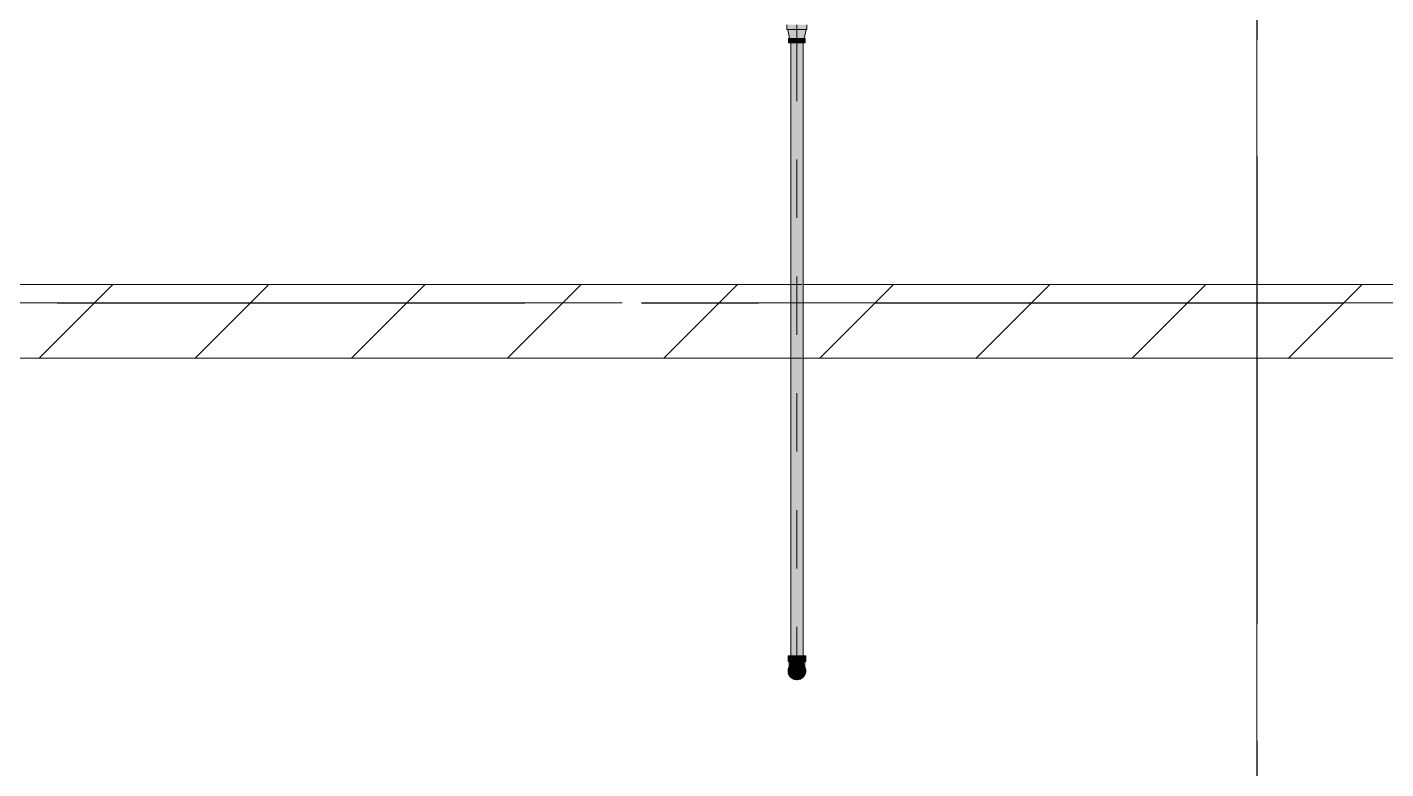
# Model space of a CAD drawing. Header units: millimetres. Extents: x -4000 to 187956, y -58990 to 162485.
# Drawn here: x 74659 to 78350, y 126184 to 128199 of the extents above; entities that cross this region are included whole.
import ezdxf

# ---------------------------------------------------------------- set-up
doc = ezdxf.new("R2010")
doc.units = ezdxf.units.MM
for name, pattern in [('Dash 1_16_', [317.5, 158.75, -158.75]), ('Grid Line', [2222.5, 1270, -317.5, 317.5, -317.5]), ('Grid Line 12_5mm', [2150, 1250, -300, 300, -300])]:
    doc.linetypes.add(name, pattern=pattern)
for name, color, linetype, lineweight in [('A-WALL', 113, 'Continuous', 13), ('A-WALL-PATT', 111, 'Continuous', 13), ('F-SPRN', 3, 'Continuous', 9), ('P-PIPE', 3, 'Continuous', 9), ('P-PIPE-CNTR', 3, 'Continuous', 9), ('S-GRID', 1, 'Continuous', 30)]:
    doc.layers.add(name, color=color, linetype=linetype, lineweight=lineweight)

# ---------------------------------------------------------------- blocks, each defined once
blk = doc.blocks.new('CMF2_NHAXUONG_A_rvt-1-FFS - TANG 1')
at = {"layer": 'A-WALL-PATT', "lineweight": 9}
h = blk.add_hatch(dxfattribs=at)
h.set_pattern_fill('FP_12', color=250, style=0, pattern_type=2)
h.set_pattern_definition([(45, (0, 0), (-212.13203, 212.13203), [])])
h.paths.add_polyline_path([(68581, 127300.1), (97082.8, 127300.1), (97082.8, 127500.1), (67049.8, 127500.1), (67049.8, 127300.1)])
h.paths.add_polyline_path([(43638.6, 127300.1), (63049.8, 127300.1), (63049.8, 127500.1), (43549.8, 127500.1), (43549.8, 127300.1)])
at = {"layer": 'A-WALL', "color": 50, "lineweight": 15}
for p, q in [((76733.5, 127500.1), (74266.5, 127500.1)), ((79233.5, 127500.1), (76766.5, 127500.1)), ((74266.7, 127300.1), (76733.3, 127300.1)), ((76766.7, 127300.1), (79233.3, 127300.1))]:
    blk.add_line(p, q, dxfattribs=at)
at = {"layer": 'A-WALL', "color": 35, "lineweight": 15}
for p, q in [((76733.5, 127500.1), (74266.5, 127500.1)), ((79233.5, 127500.1), (76766.5, 127500.1)), ((74266.7, 127300.1), (76733.3, 127300.1)), ((76766.7, 127300.1), (79233.3, 127300.1))]:
    blk.add_line(p, q, dxfattribs=at)
at = {"layer": 'A-WALL', "color": 14, "lineweight": 15}
for p, q in [((76737.1, 127500.1), (76735.5, 127500.1)), ((76763.4, 127500.1), (76738.2, 127500.1)), ((76735.5, 127300.1), (76764.5, 127300.1))]:
    blk.add_line(p, q, dxfattribs=at)
at = {"layer": 'A-WALL', "color": 15, "lineweight": 15}
for p, q in [((76737.1, 127500.1), (76735.5, 127500.1)), ((76763.4, 127500.1), (76738.2, 127500.1)), ((76735.5, 127300.1), (76764.5, 127300.1))]:
    blk.add_line(p, q, dxfattribs=at)
at = {"layer": 'S-GRID', "linetype": 'Grid Line 12_5mm', "lineweight": 9}
for p, q in [((78000, 161185.2), (78000, -16487.4)), ((-824.3, 127450), (183641.1, 127450))]:
    blk.add_line(p, q, dxfattribs=at)
blk = doc.blocks.new('Sprinkler_Up - DN20-V259-FFS - TANG 1')
at = {"layer": 'F-SPRN', "transparency": 33554534}
for points in [[(-13.5, 0), (-3.9, 0.7), (-1.7, 2.9), (-1.2, 3.5), (-0.6, 4), (0.6, 4), (1.2, 3.5), (1.7, 2.9), (4.6, 0), (22.2, 0), (18, 13.1), (6.9, 21.2), (-6.9, 21.2), (-18.4, 11.9), (-22.2, 0)], [(0, -21.2), (6.9, -21.2), (18, -13.1), (22.2, 0), (3.9, -0.7), (1.7, -2.9), (1.2, -3.5), (0.6, -4), (-0.6, -4), (-1.2, -3.5), (-1.7, -2.9), (-4.6, 0), (-22.2, 0), (-18, -13.1), (-6.9, -21.2)], [(0, -16.7), (4.3, -16.1), (11.8, -11.8), (16.1, -4.3), (16.1, 4.3), (11.7, 11.9), (8.3, 14.4), (0, 16.7), (-4.3, 16.1), (-11.8, 11.8), (-16.1, 4.3), (-16.1, -4.3), (-11.8, -11.8), (-8.3, -14.4)], [(0, -15.6), (7.8, -13.5), (13.5, -7.8), (15.1, -4), (15.1, 4), (13.5, 7.8), (7.8, 13.5), (0, 15.6), (-9.9, 11.9), (-11, 11), (-15.1, 4), (-15.1, -4), (-11, -11), (-7.8, -13.5)], [(-10.9, -5.5), (-10.9, 5.4), (-14.5, 5.4), (-14.5, -5.5)], [(-7.7, -5.5), (-7.7, 5.4), (-10.9, 5.4), (-10.9, -5.5)], [(0, -5.5), (0, 5.4), (-7.7, 5.4), (-7.7, -5.5)], [(0, 0), (5.7, 0), (2.9, 4.9), (-2.9, 4.9), (-5.7, 0)], [(2.9, -4.9), (5.7, 0), (-5.7, 0), (-2.9, -4.9)], [(0, 0), (4.6, 0), (0, 4.6), (-4.6, 0)], [(0, -4.6), (4.6, 0), (-4.6, 0)], [(0, -2.6), (1.3, 0), (-1.8, 0)], [(-1.3, 0), (1.8, 0), (0, 2.6)], [(7.7, -5.5), (7.7, 5.4), (0, 5.4), (0, -5.5)], [(10.9, -5.5), (10.9, 5.4), (7.7, 5.4), (7.7, -5.5)], [(14.5, -5.5), (14.5, 5.4), (10.9, 5.4), (10.9, -5.5)]]:
    blk.add_hatch(color=1, dxfattribs=at).paths.add_polyline_path(points)
at = {"layer": 'F-SPRN', "color": 1}
for p, q in [((-11.5, 5.4), (-14.5, 5.4)), ((-14.5, 5.4), (-11.3, 5.4)), ((-14.5, 5.4), (-14.5, 3.7)), ((-14.5, 3.3), (-14.5, 0)), ((-11.5, 5.4), (-11.5, 4)), ((-10.9, 1.9), (-10.9, 3.6)), ((-10.8, 5.4), (-8, 5.4)), ((-8.1, 5.4), (-10.8, 5.4)), ((-8.1, 5.4), (-8.1, 2.8)), ((-8.1, 2.5), (-8.1, 0.7)), ((-7.7, 4.8), (-7.7, 2.7)), ((-7.7, 4.8), (-7.7, 2.7)), ((-7.7, 2.1), (-7.7, 0.5)), ((-7.7, 2.1), (-7.7, 0.5)), ((-6.7, 5.4), (-4.7, 5.4)), ((-5.8, 3.8), (-5.8, 2.2)), ((-2.1, 0), (-2.1, 0)), ((-2.1, 0), (-2.1, -0.1)), ((0, 2.1), (-0.1, 2.1)), ((2.1, 0), (2.1, 0.1)), ((2.1, 0), (2.1, 0)), ((4.7, 5.4), (6.5, 5.4)), ((7.7, 5.4), (10.8, 5.4)), ((7.7, 5.2), (7.7, 2.7)), ((7.7, 5.2), (7.7, 2.7)), ((7.7, 2.3), (7.7, 0.5)), ((7.7, 2.3), (7.7, 0.5)), ((10.8, 5.4), (8.1, 5.4)), ((8.1, 5.4), (8.1, 2.8)), ((8.1, 2.5), (8.1, 0.4)), ((10.9, 5.4), (14.5, 5.4)), ((10.9, 3.6), (10.9, 0.2)), ((14.5, 5.4), (11.5, 5.4)), ((11.5, 5.4), (11.5, 4)), ((11.5, 3), (11.5, 0.2)), ((14.5, 5.4), (14.5, -5.5)), ((-14.5, -1.3), (-14.5, -3.7)), ((-11.1, -5.5), (-14.5, -5.5)), ((-14.5, -5.5), (-11.5, -5.5)), ((-10.9, -2.6), (-10.9, -1.3)), ((-10.8, -5.5), (-8.1, -5.5)), ((-7.8, -5.5), (-10.8, -5.5)), ((-8.1, -4.2), (-8.1, -5.5)), ((-7.7, -2.7), (-7.7, -4)), ((-7.7, -2.7), (-7.7, -4)), ((-7, -5.5), (-5.8, -5.5)), ((-4.8, -5.5), (-7, -5.5)), ((-5.8, -2.3), (-5.8, -3.8)), ((-2.1, -0.3), (-2, -0.4)), ((-2, -0.4), (-2, -0.5)), ((-2, -0.5), (-2, -0.6)), ((-2, -0.6), (-2, -0.7)), ((-2, -0.7), (-1.9, -0.7)), ((-1.9, -0.7), (-1.9, -0.8)), ((-1.9, -0.8), (-1.9, -0.9)), ((-1.9, -0.9), (-1.8, -1)), ((-1.8, -1), (-1.8, -1.1)), ((-1.8, -1), (-1.8, -1)), ((-1.8, -1.1), (-1.7, -1.2)), ((-1.7, -1.2), (-1.6, -1.3)), ((-1.7, -1.2), (-1.7, -1.2)), ((-1.6, -1.3), (-1.6, -1.4)), ((-1.6, -1.4), (-1.5, -1.4)), ((-1.5, -1.4), (-1.4, -1.5)), ((-1.4, -1.5), (-1.3, -1.6)), ((-1.4, -1.5), (-1.4, -1.5)), ((-1.3, -1.6), (-1.3, -1.7)), ((-1.3, -1.7), (-1.2, -1.7)), ((-1.2, -1.7), (-1.1, -1.7)), ((-1.1, -1.7), (-1.1, -1.8)), ((-1.1, -1.8), (-1, -1.8)), ((-1, -1.8), (-0.9, -1.9)), ((-0.9, -1.9), (-0.8, -1.9)), ((-0.8, -1.9), (-0.7, -2)), ((-0.8, -1.9), (-0.8, -1.9)), ((-0.7, -2), (-0.6, -2)), ((-0.6, -2), (-0.5, -2)), ((-0.5, -2), (-0.4, -2)), ((-0.4, -2), (-0.3, -2.1)), ((-0.4, -2), (-0.4, -2)), ((-0.3, -2.1), (-0.2, -2.1)), ((-0.2, -2.1), (-0.1, -2.1)), ((-0.1, -2.1), (0, -2.1)), ((0, -2.1), (0.1, -2.1)), ((0.1, -2.1), (0.2, -2.1)), ((0.1, -2.1), (0.1, -2.1)), ((0.2, -2.1), (0.3, -2.1)), ((0.3, -2.1), (0.4, -2)), ((0.4, -2), (0.5, -2)), ((0.5, -2), (0.6, -2)), ((0.6, -2), (0.7, -2)), ((0.6, -2), (0.6, -2)), ((0.7, -2), (0.8, -1.9)), ((0.8, -1.9), (0.9, -1.9)), ((0.9, -1.9), (1, -1.8)), ((0.9, -1.9), (0.9, -1.9)), ((1, -1.8), (1.1, -1.8)), ((1.1, -1.8), (1.2, -1.7)), ((1.2, -1.7), (1.3, -1.6)), ((1.2, -1.7), (1.2, -1.7)), ((1.3, -1.6), (1.4, -1.6)), ((1.4, -1.5), (1.5, -1.5)), ((1.4, -1.6), (1.4, -1.5)), ((1.5, -1.4), (1.6, -1.3)), ((1.5, -1.5), (1.5, -1.4)), ((1.6, -1.3), (1.7, -1.2)), ((1.6, -1.3), (1.6, -1.3)), ((1.7, -1.1), (1.8, -1.1)), ((1.7, -1.2), (1.7, -1.1)), ((1.8, -1), (1.9, -0.9)), ((1.8, -1.1), (1.8, -1)), ((1.9, -0.8), (2, -0.7)), ((1.9, -0.8), (1.9, -0.8)), ((1.9, -0.9), (1.9, -0.8)), ((2, -0.4), (2.1, -0.3)), ((2, -0.5), (2, -0.4)), ((2, -0.5), (2, -0.5)), ((2, -0.6), (2, -0.5)), ((2, -0.7), (2, -0.6)), ((2.1, -0.1), (2.1, 0)), ((2.1, -0.2), (2.1, -0.1)), ((2.1, -0.3), (2.1, -0.2)), ((7, -5.5), (4.8, -5.5)), ((5.8, -2.2), (5.8, -3.8)), ((5.8, -5.5), (7, -5.5)), ((7.7, -0.5), (7.7, -2.3)), ((7.7, -0.5), (7.7, -2.3)), ((7.7, -2.7), (7.7, -5.4)), ((7.7, -2.7), (7.7, -5.4)), ((10.8, -5.5), (7.7, -5.5)), ((8.1, -0.4), (8.1, -2.5)), ((8.1, -2.8), (8.1, -5.5)), ((8.1, -5.5), (10.8, -5.5)), ((10.9, -0.2), (10.9, -3.6)), ((14.5, -5.5), (10.9, -5.5)), ((11.5, -0.2), (11.5, -3)), ((11.5, -4), (11.5, -5.5)), ((11.5, -5.5), (14.5, -5.5))]:
    blk.add_line(p, q, dxfattribs=at)
at = {"layer": 'F-SPRN', "color": 1, "flags": 128}
for points in [[(-0.6, 2), (-0.7, 2), (-0.8, 1.9), (-0.9, 1.9), (-0.9, 1.9), (-1, 1.8), (-1.1, 1.8), (-1.2, 1.7), (-1.2, 1.7), (-1.3, 1.6), (-1.4, 1.6), (-1.4, 1.5), (-1.5, 1.5), (-1.5, 1.4), (-1.6, 1.3), (-1.6, 1.3), (-1.7, 1.2), (-1.7, 1.1), (-1.8, 1.1), (-1.8, 1), (-1.9, 0.9), (-1.9, 0.8), (-1.9, 0.8), (-2, 0.7), (-2, 0.6), (-2, 0.5), (-2, 0.5), (-2, 0.4), (-2.1, 0.3), (-2.1, 0.2), (-2.1, 0.1), (-2.1, 0)], [(-0.5, 2), (-0.6, 2), (-0.6, 2)], [(-0.1, 2.1), (-0.1, 2.1), (-0.2, 2.1), (-0.3, 2.1), (-0.4, 2), (-0.5, 2)], [(2.1, 0.1), (2.1, 0.2), (2.1, 0.2), (2.1, 0.3), (2, 0.4), (2, 0.5), (2, 0.6), (2, 0.7), (1.9, 0.7), (1.9, 0.8), (1.9, 0.9), (1.8, 1), (1.8, 1), (1.8, 1.1), (1.7, 1.2), (1.7, 1.2), (1.6, 1.3), (1.6, 1.4), (1.5, 1.4), (1.4, 1.5), (1.4, 1.5), (1.3, 1.6), (1.3, 1.7), (1.2, 1.7), (1.1, 1.7), (1.1, 1.8), (1, 1.8), (0.9, 1.9), (0.8, 1.9), (0.8, 1.9), (0.7, 2), (0.6, 2), (0.5, 2), (0.4, 2), (0.4, 2), (0.3, 2.1), (0.2, 2.1), (0.1, 2.1), (0, 2.1)], [(-2.1, -0.1), (-2.1, -0.2), (-2.1, -0.2), (-2.1, -0.3)]]:
    blk.add_lwpolyline(points, dxfattribs=at)
at = {"layer": 'F-SPRN', "color": 1}
for radius, start, end in [(22.2, 360, 180), (21.9, 165.6773, 179.2615), (21.9, 146.7912, 164.8151), (21.9, 144, 146.7912), (21.9, 126.6942, 143.2701), (16.7, 167.6802, 180), (16.7, 167.6802, 180), (16.7, 155.3879, 164.9693), (16.7, 155.3879, 164.9693), (15.6, 166.4265, 180), (15.6, 166.4265, 180), (15.6, 150.9409, 165), (15.6, 159.6139, 165), (16.7, 136.7213, 149.931), (16.7, 136.7213, 149.931), (15.6, 150.9409, 156.3845), (15.6, 138.4214, 150), (15.6, 138.4214, 150), (21.9, 108.2621, 125.7507), (16.7, 134.4938, 135), (16.7, 134.4938, 135), (15.6, 129.9005, 135), (15.6, 129.9005, 135), (16.7, 121.4181, 130.5751), (16.7, 121.4181, 130.5751), (15.6, 120.5262, 126.205), (15.6, 120.5262, 126.205), (16.7, 106.5995, 120), (16.7, 106.5995, 120), (15.6, 114.4363, 119.9813), (15.6, 114.4363, 119.9813), (21.9, 99.348, 107.901), (4.63, 155.7832, 180), (4.63, 155.7832, 180), (16.7, 96.4143, 105), (16.7, 96.4143, 105), (4.63, 109.0192, 138.2703), (4.63, 109.0192, 138.2703), (21.9, 90.145, 98.8503), (15.6, 95.5762, 100.6843), (15.6, 95.5762, 100.6843), (2.56, 109.0192, 168.8278), (2.56, 109.0192, 168.8278), (2.04, 109.0192, 180), (16.7, 83.0684, 90), (16.7, 83.0684, 90), (4.63, 17.9592, 90), (4.63, 17.9592, 90), (3.81, 57.0577, 90), (2.56, 14.5599, 90), (2.56, 14.5599, 90), (2.04, 10.4703, 90), (21.9, 72.5583, 89.4624), (15.6, 75.573, 80.5892), (15.6, 75.573, 80.5892), (3.81, 16.1605, 43.8358), (15.6, 67.5614, 74.5481), (15.6, 67.5614, 74.5481), (16.7, 60, 75), (16.7, 60, 75), (15.6, 60.0187, 65.5637), (15.6, 60.0187, 65.5637), (21.9, 54.2493, 71.7379), (15.6, 53.795, 60), (15.6, 53.795, 60), (16.7, 49.4249, 58.5819), (16.7, 49.4249, 58.5819), (15.6, 45, 50.0995), (15.6, 45, 50.0995), (16.7, 45, 45.5062), (16.7, 45, 45.5062), (15.6, 30, 41.5786), (15.6, 30, 41.5786), (16.7, 30, 43.2787), (16.7, 30, 43.2787), (21.9, 36.7299, 53.3058), (15.6, 23.6155, 29.5646), (15.6, 15, 29.5646), (15.6, 15, 20.3861), (16.7, 15, 24.6121), (16.7, 15, 24.6121), (15.6, 360, 13.6618), (15.6, 0, 13.6618), (16.7, 360, 12.3198), (16.7, 0, 12.3198), (21.9, 33.2088, 36), (21.9, 15.1849, 33.2088), (21.9, 0.7385, 14.3227), (22.2, 180, 360), (21.9, 180.7385, 194.3227), (21.9, 195.1849, 215.2302), (21.9, 216.7299, 233.3058), (16.7, 180, 192.3198), (16.7, 180, 192.3198), (16.7, 195.0307, 204.6121), (16.7, 195.0307, 204.6121), (15.6, 181.9082, 193.6618), (15.6, 181.9082, 193.6618), (15.6, 197.3339, 209.5646), (15.6, 197.3339, 209.5646), (16.7, 210.069, 223.2787), (16.7, 210.069, 223.2787), (15.6, 212.5472, 221.5786), (15.6, 212.5472, 221.5786), (21.9, 234.2493, 251.7379), (16.7, 229.4249, 238.5819), (16.7, 229.4249, 238.5819), (15.6, 233.795, 240), (15.6, 233.795, 240), (16.7, 240, 255), (16.7, 240, 255), (15.6, 240.0187, 254.5481), (15.6, 240.0187, 254.5481), (21.9, 252.5583, 269.4624), (4.63, 197.9592, 0), (4.63, 197.9592, 360), (15.6, 255, 267.64), (15.6, 255, 267.64), (3.81, 196.1605, 360), (2.56, 191.1677, 270), (2.56, 191.1677, 270), (2.04, 190.4703, 270), (16.7, 263.0684, 270), (16.7, 263.0684, 270), (2.04, 270, 0), (2.56, 270, 0), (2.56, 270, 360), (21.9, 270.145, 278.8503), (15.6, 275.5762, 280.6843), (15.6, 275.5762, 280.6843), (16.7, 276.4143, 285), (16.7, 276.4143, 285), (21.9, 279.348, 287.901), (16.7, 286.5995, 300), (16.7, 286.5995, 300), (15.6, 294.4363, 299.9813), (15.6, 294.4363, 299.9813), (21.9, 288.2621, 305.7507), (15.6, 300, 313.2078), (15.6, 300, 313.2078), (16.7, 301.4181, 310.5751), (16.7, 301.4181, 310.5751), (15.6, 318.4214, 330), (15.6, 318.4214, 330), (16.7, 316.7213, 330), (16.7, 316.7213, 330), (21.9, 306.6942, 323.2701), (15.6, 330.4354, 345), (15.6, 330.4354, 336.3845), (15.6, 339.6139, 345), (15.6, 346.3382, 360), (15.6, 346.3382, 360), (16.7, 335.3879, 345), (16.7, 335.3879, 345), (16.7, 347.6802, 360), (16.7, 347.6802, 360), (21.9, 324.7698, 344.8151), (21.9, 345.6773, 359.2615)]:
    blk.add_arc((0, 0), radius, start, end, dxfattribs=at)
blk = doc.blocks.new('Steel_Transition_Threaded_HoaPhat - Standard-V334-FFS - TANG 1')
at = {"layer": 'P-PIPE', "lineweight": 13, "transparency": 33554534}
h = blk.add_hatch(color=1, dxfattribs=at)
h.paths.add_polyline_path([(76750, 126427.6), (76755.8, 126428.4), (76761.3, 126430.6), (76765.9, 126434.2), (76769.5, 126438.8), (76771.7, 126444.3), (76772.5, 126450.1), (76771.7, 126455.9), (76769, 126462), (76765.9, 126466), (76761.3, 126469.6), (76755.8, 126471.8), (76750, 126472.6), (76744.2, 126471.8), (76738.8, 126469.6), (76734.1, 126466), (76730.5, 126461.3), (76728.3, 126455.9), (76727.5, 126450.1), (76728.3, 126444.3), (76730.5, 126438.8), (76734.1, 126434.2), (76738.8, 126430.6), (76744.2, 126428.4)])
h.paths.add_polyline_path([(76750, 126430), (76744.8, 126430.7), (76740, 126432.7), (76735.8, 126435.9), (76732.6, 126440), (76730.6, 126444.9), (76729.9, 126450.1), (76730.6, 126455.3), (76734, 126462), (76735.8, 126464.3), (76740, 126467.5), (76744.8, 126469.5), (76750, 126470.2), (76755.2, 126469.5), (76760.1, 126467.5), (76766, 126462), (76767.4, 126460.1), (76769.4, 126455.3), (76770.1, 126450.1), (76769.4, 126444.9), (76767.4, 126440), (76764.2, 126435.9), (76760.1, 126432.7), (76755.2, 126430.7)])
for points in [[(76750, 126430), (76750, 126433.7), (76741.8, 126435.9), (76735.8, 126441.9), (76733.6, 126450.1), (76735.8, 126458.3), (76741.8, 126464.3), (76750, 126466.5), (76750, 126470.2), (76744.8, 126469.5), (76740, 126467.5), (76734, 126462), (76732.6, 126460.1), (76730.6, 126455.3), (76729.9, 126450.1), (76730.6, 126444.9), (76732.6, 126440), (76735.8, 126435.9), (76740, 126432.7), (76744.8, 126430.7)], [(76750, 126431.6), (76754.8, 126432.2), (76759.3, 126434.1), (76763.1, 126437), (76766, 126440.8), (76767.9, 126445.3), (76768.5, 126450.1), (76767.9, 126454.9), (76764, 126462), (76763.1, 126463.2), (76759.3, 126466.1), (76754.8, 126468), (76750, 126468.6), (76745.2, 126468), (76740.8, 126466.1), (76736, 126462), (76734, 126459.3), (76732.1, 126454.9), (76731.5, 126450.1), (76732.1, 126445.3), (76734, 126440.8), (76736.9, 126437), (76740.8, 126434.1), (76745.2, 126432.2)], [(76750, 126430), (76755.2, 126430.7), (76760.1, 126432.7), (76764.2, 126435.9), (76767.4, 126440), (76769.4, 126444.9), (76770.1, 126450.1), (76769.4, 126455.3), (76766, 126462), (76764.2, 126464.3), (76760.1, 126467.5), (76755.2, 126469.5), (76750, 126470.2), (76750, 126466.5), (76758.2, 126464.3), (76764.2, 126458.3), (76766.4, 126450.1), (76764.2, 126441.9), (76758.2, 126435.9), (76750, 126433.7)]]:
    blk.add_hatch(color=1, dxfattribs=at).paths.add_polyline_path(points)
at = {"layer": 'P-PIPE', "color": 20, "lineweight": 13}
for radius, start, end in [(22.5, 90, 270), (22.5, 150, 165), (22.5, 120, 150), (20.1, 150, 162.7449), (20.1, 143.4205, 148.1553), (18.5, 139.7195, 150), (18.5, 139.7195, 150), (20.1, 135, 139.8677), (20.1, 128.8856, 135), (16.4, 143.5463, 150), (18.5, 123.4976, 133.2041), (18.5, 123.4976, 133.2041), (16.4, 133.3918, 135), (20.1, 109.6859, 125.0043), (22.5, 105, 120), (16.4, 121.0738, 128.0319), (18.5, 106.819, 120), (18.5, 106.819, 120), (16.4, 115.1607, 120), (16.4, 107.4657, 111.9681), (22.5, 90, 105), (20.1, 100.9975, 105), (18.5, 91.4353, 103.2046), (18.5, 91.4353, 103.2046), (16.4, 96.2132, 104.6042), (20.1, 90.5246, 98.5089), (22.5, 75, 90), (22.5, 270, 90), (18.5, 78.0986, 90), (18.5, 78.0986, 90), (20.1, 75.0607, 87.9279), (18.5, 60, 75), (18.5, 60, 75), (16.4, 66.9681, 72.9388), (20.1, 54.9957, 75), (22.5, 60, 75), (16.4, 50.4733, 56.6389), (18.5, 46.7959, 56.5024), (18.5, 46.7959, 56.5024), (22.5, 45, 60), (16.4, 45, 46.6082), (20.1, 40.1323, 51.1144), (16.4, 30, 38.0319), (18.5, 30, 40.2805), (18.5, 30, 40.2805), (22.5, 15, 45), (20.1, 31.8447, 36.5795), (20.1, 17.2551, 30), (22.5, 165, 195), (22.5, 195, 210), (20.1, 166.0499, 193.9501), (22.5, 210, 270), (20.1, 197.2551, 210), (18.5, 166.5939, 180), (18.5, 166.5939, 193.4061), (18.5, 180, 193.4061), (18.5, 157.6232, 165), (18.5, 157.6232, 165), (18.5, 195, 202.3768), (18.5, 195, 202.3768), (20.1, 211.8447, 231.1144), (16.4, 168.5467, 178.9063), (16.4, 184.8393, 191.4533), (18.5, 210, 223.5703), (18.5, 210, 223.5703), (16.4, 158.0319, 163.506), (16.4, 210.6635, 216.4537), (18.5, 226.7959, 236.5024), (18.5, 226.7959, 236.5024), (20.1, 234.9957, 255), (16.4, 230.4733, 236.6389), (18.5, 240, 255), (18.5, 240, 255), (16.4, 240, 246.5955), (16.4, 250.3629, 255), (20.1, 255.0607, 267.9279), (18.5, 258.0986, 270), (18.5, 258.0986, 270), (16.4, 264.1652, 268.506), (22.5, 270, 285), (20.1, 270.5246, 278.5089), (18.5, 271.4353, 283.2046), (18.5, 271.4353, 283.2046), (16.4, 276.2132, 283.9063), (20.1, 280.9975, 285), (16.4, 287.4657, 291.9681), (18.5, 286.819, 300), (18.5, 286.819, 300), (22.5, 285, 300), (16.4, 293.4045, 300), (20.1, 289.6859, 305.0043), (18.5, 303.4976, 313.2041), (18.5, 303.4976, 313.2041), (22.5, 300, 330), (20.1, 308.8856, 328.1553), (18.5, 316.4297, 330), (18.5, 316.4297, 330), (16.4, 338.0319, 342.8691), (16.4, 0, 8.0319), (16.4, 353.5463, 0), (18.5, 15, 22.3768), (18.5, 15, 22.3768), (18.5, 337.6232, 345), (18.5, 337.6232, 345), (20.1, 330, 342.7449), (18.5, 0, 13.4061), (18.5, 346.5939, 13.4061), (18.5, 346.5939, 0), (20.1, 0, 13.9501), (20.1, 346.0499, 0), (22.5, 330, 345), (22.5, 0, 15), (22.5, 345, 0)]:
    blk.add_arc((76750, 126450.1), radius, start, end, dxfattribs=at)
blk = doc.blocks.new('Steel_Elbow_Threaded_HoaPhat - Standard-V335-FFS - TANG 1')
at = {"layer": 'P-PIPE', "lineweight": 13, "transparency": 33554534}
for points in [[(76733, 126475.5), (76750, 126475.5), (76750, 126490.6), (76725.9, 126490.6), (76726.7, 126475.5), (76729.1, 126475.5)], [(76750, 126426), (76756.2, 126426.8), (76762.1, 126429.2), (76767.1, 126433), (76770.9, 126438), (76773.3, 126443.8), (76774.1, 126450.1), (76773.3, 126456.3), (76770.9, 126462.1), (76767.1, 126467.1), (76762.1, 126471), (76756.2, 126473.4), (76750, 126474.2), (76743.8, 126473.4), (76737.9, 126471), (76733, 126467.1), (76729, 126462), (76726.7, 126456.3), (76725.9, 126450.1), (76726.7, 126443.8), (76729.1, 126438), (76733, 126433), (76737.9, 126429.2), (76743.8, 126426.8)], [(76774.1, 126475.5), (76773.3, 126490.6), (76750, 126490.6), (76750, 126475.5), (76773.3, 126475.5)]]:
    blk.add_hatch(color=1, dxfattribs=at).paths.add_polyline_path(points)
h = blk.add_hatch(color=1, dxfattribs=at)
h.paths.add_polyline_path([(76742.8, 126470), (76740.3, 126470), (76744.1, 126471.9)])
h.paths.add_polyline_path([(76729.8, 126460.2), (76732.1, 126462), (76737.2, 126467.6), (76742.8, 126470), (76750, 126471.2), (76750, 126475.5), (76731.7, 126475.5), (76730.3, 126471.7), (76730.1, 126464.3), (76730, 126462)])
h = blk.add_hatch(color=1, dxfattribs=at)
h.paths.add_polyline_path([(76766.9, 126465.3), (76769.2, 126462), (76768.6, 126464.6)])
h.paths.add_polyline_path([(76770.9, 126458.6), (76770.6, 126467.2), (76769.5, 126466.8), (76769.4, 126470.9), (76770.7, 126471.2), (76769.6, 126475.5), (76750, 126475.5), (76750, 126471.2), (76757.2, 126470), (76755.9, 126471.9), (76763.4, 126467.2), (76767.4, 126463.1), (76766.2, 126468.2), (76769.6, 126462)])
at = {"layer": 'P-PIPE', "color": 20, "lineweight": 13}
for p, q in [((76725.9, 126490.6), (76725.9, 126475.5)), ((76733, 126490.6), (76725.9, 126490.6)), ((76750, 126490.6), (76725.9, 126490.6)), ((76725.9, 126475.5), (76726.7, 126475.5)), ((76725.9, 126475.5), (76750, 126475.5)), ((76726.7, 126475.5), (76731.5, 126475.5)), ((76742.8, 126475.5), (76728.9, 126475.5)), ((76728.9, 126461.8), (76728.9, 126462)), ((76728.9, 126460.9), (76728.9, 126461.8)), ((76731.5, 126475.5), (76733, 126475.5)), ((76732.8, 126475.5), (76731.7, 126475.5)), ((76737.9, 126490.6), (76733.8, 126490.6)), ((76736.4, 126475.5), (76733.8, 126475.5)), ((76734, 126475.5), (76737.9, 126475.5)), ((76742.8, 126475.5), (76736.4, 126475.5)), ((76737.9, 126475.5), (76742.7, 126475.5)), ((76743.8, 126490.6), (76738.2, 126490.6)), ((76750, 126475.5), (76743.7, 126475.5)), ((76750, 126475.5), (76743.7, 126475.5)), ((76750, 126490.6), (76743.8, 126490.6)), ((76743.8, 126475.5), (76750, 126475.5)), ((76756.2, 126490.6), (76750, 126490.6)), ((76774.1, 126490.6), (76750, 126490.6)), ((76750, 126475.5), (76756.2, 126475.5)), ((76750, 126475.5), (76774.1, 126475.5)), ((76756.3, 126475.5), (76750, 126475.5)), ((76756.3, 126475.5), (76750, 126475.5)), ((76761.8, 126490.6), (76756.2, 126490.6)), ((76763.6, 126475.5), (76757.2, 126475.5)), ((76771.2, 126475.5), (76757.2, 126475.5)), ((76757.3, 126475.5), (76762.1, 126475.5)), ((76766.2, 126490.6), (76762.1, 126490.6)), ((76762.1, 126475.5), (76766, 126475.5)), ((76766.2, 126475.5), (76763.6, 126475.5)), ((76774.1, 126490.6), (76767.1, 126490.6)), ((76767.1, 126475.5), (76769.7, 126475.5)), ((76768.3, 126475.5), (76767.2, 126475.5)), ((76769.9, 126475.5), (76768.3, 126475.5)), ((76769.7, 126475.5), (76774.1, 126475.5)), ((76771.2, 126462), (76771.2, 126461.2)), ((76771.2, 126462), (76771.2, 126462)), ((76771.2, 126461.2), (76771.2, 126460.3)), ((76771.2, 126458.7), (76771.2, 126458)), ((76771.2, 126458), (76771.2, 126457.3)), ((76774.1, 126475.5), (76774.1, 126490.6)), ((76728.9, 126455.1), (76728.9, 126455.7)), ((76728.9, 126454.5), (76728.9, 126455.1)), ((76728.9, 126454), (76728.9, 126454.5)), ((76728.9, 126452.5), (76728.9, 126453)), ((76728.9, 126452.1), (76728.9, 126452.5)), ((76728.9, 126451.7), (76728.9, 126452.1)), ((76728.9, 126451.4), (76728.9, 126451.7)), ((76728.9, 126451.1), (76728.9, 126451.4)), ((76728.9, 126450.4), (76728.9, 126450.6)), ((76728.9, 126450.3), (76728.9, 126450.4)), ((76728.9, 126450.2), (76728.9, 126450.3)), ((76728.9, 126450.1), (76728.9, 126450.2)), ((76728.9, 126450.1), (76728.9, 126450.1)), ((76728.9, 126449.9), (76728.9, 126450.1)), ((76728.9, 126449), (76728.9, 126449.9)), ((76728.9, 126448.2), (76728.9, 126449)), ((76729, 126447.3), (76728.9, 126448.2)), ((76729.2, 126446.5), (76729, 126447.3)), ((76729.3, 126445.7), (76729.2, 126446.5)), ((76729.5, 126444.8), (76729.3, 126445.7)), ((76729.7, 126444), (76729.5, 126444.8)), ((76730, 126443.2), (76729.7, 126444)), ((76730.3, 126442.4), (76730, 126443.2)), ((76731.3, 126440.1), (76731, 126440.9)), ((76731.8, 126439.4), (76731.3, 126440.1)), ((76732.2, 126438.7), (76731.8, 126439.4)), ((76734.3, 126436), (76733.7, 126436.6)), ((76734.8, 126435.4), (76734.3, 126436)), ((76735.4, 126434.8), (76734.8, 126435.4)), ((76736.1, 126434.2), (76735.4, 126434.8)), ((76736.7, 126433.6), (76736.1, 126434.2)), ((76737.4, 126433.1), (76736.7, 126433.6)), ((76738.1, 126432.6), (76737.4, 126433.1)), ((76738.8, 126432.2), (76738.1, 126432.6)), ((76741, 126431), (76740.2, 126431.3)), ((76741.8, 126430.6), (76741, 126431)), ((76742.6, 126430.3), (76741.8, 126430.6)), ((76743.3, 126430), (76742.6, 126430.3)), ((76745.8, 126429.4), (76745, 126429.5)), ((76746.6, 126429.2), (76745.8, 126429.4)), ((76749.2, 126429), (76748.3, 126429)), ((76750, 126428.9), (76749.2, 126429)), ((76750.2, 126428.9), (76750, 126428.9)), ((76751.1, 126429), (76750.2, 126428.9)), ((76751.9, 126429), (76751.1, 126429)), ((76752.8, 126429.1), (76751.9, 126429)), ((76753.6, 126429.2), (76752.8, 126429.1)), ((76754.4, 126429.4), (76753.6, 126429.2)), ((76755.3, 126429.6), (76754.4, 126429.4)), ((76757.7, 126430.4), (76756.9, 126430.1)), ((76758.4, 126430.7), (76757.7, 126430.4)), ((76759.2, 126431.1), (76758.4, 126430.7)), ((76760, 126431.4), (76759.2, 126431.1)), ((76760.7, 126431.8), (76760, 126431.4)), ((76761.4, 126432.3), (76760.7, 126431.8)), ((76762.1, 126432.8), (76761.4, 126432.3)), ((76762.8, 126433.3), (76762.1, 126432.8)), ((76763.5, 126433.8), (76762.8, 126433.3)), ((76764.1, 126434.3), (76763.5, 126433.8)), ((76764.7, 126434.9), (76764.1, 126434.3)), ((76765.3, 126435.5), (76764.7, 126434.9)), ((76765.9, 126436.1), (76765.3, 126435.5)), ((76766.4, 126436.8), (76765.9, 126436.1)), ((76767, 126437.5), (76766.4, 126436.8)), ((76767.5, 126438.1), (76767, 126437.5)), ((76767.9, 126438.9), (76767.5, 126438.1)), ((76769.1, 126441.1), (76768.8, 126440.3)), ((76769.5, 126441.9), (76769.1, 126441.1)), ((76769.8, 126442.6), (76769.5, 126441.9)), ((76770.1, 126443.4), (76769.8, 126442.6)), ((76770.3, 126444.2), (76770.1, 126443.4)), ((76770.5, 126445.1), (76770.3, 126444.2)), ((76770.7, 126445.9), (76770.5, 126445.1)), ((76770.9, 126446.7), (76770.7, 126445.9)), ((76771.2, 126450.1), (76771.1, 126449.2)), ((76771.1, 126449.2), (76771.1, 126448.4)), ((76771.2, 126455.9), (76771.2, 126455.3)), ((76771.2, 126455.3), (76771.2, 126454.7)), ((76771.2, 126454.7), (76771.2, 126454.1)), ((76771.2, 126453.1), (76771.2, 126452.6)), ((76771.2, 126452.6), (76771.2, 126452.2)), ((76771.2, 126452.2), (76771.2, 126451.8)), ((76771.2, 126451.8), (76771.2, 126451.5)), ((76771.2, 126451.5), (76771.2, 126451.2)), ((76771.2, 126451.2), (76771.2, 126450.9)), ((76771.2, 126450.5), (76771.2, 126450.3)), ((76771.2, 126450.3), (76771.2, 126450.2)), ((76771.2, 126450.2), (76771.2, 126450.1)), ((76771.2, 126450.1), (76771.2, 126450.1))]:
    blk.add_line(p, q, dxfattribs=at)
at = {"layer": 'P-PIPE', "color": 20, "lineweight": 13, "flags": 128}
for points in [[(76728.9, 126462), (76728.9, 126462.6), (76728.9, 126463.5), (76728.9, 126464.4), (76728.9, 126465.4), (76728.9, 126466.3), (76728.9, 126467.3), (76728.9, 126468.2), (76728.9, 126469.2), (76728.9, 126470.2), (76728.9, 126471.2), (76728.9, 126472.2), (76728.9, 126473.2), (76728.9, 126474.2), (76728.9, 126475.2), (76728.9, 126475.5)], [(76728.9, 126457.8), (76728.9, 126458.5), (76728.9, 126459.3), (76728.9, 126460.1), (76728.9, 126460.9)], [(76728.9, 126455.7), (76728.9, 126456.4), (76728.9, 126457.1), (76728.9, 126457.8)], [(76771.2, 126475.5), (76771.2, 126474.5), (76771.2, 126473.5), (76771.2, 126472.5), (76771.2, 126471.5), (76771.2, 126470.5), (76771.2, 126469.5), (76771.2, 126468.5), (76771.2, 126467.5), (76771.2, 126466.6), (76771.2, 126465.6), (76771.2, 126464.7), (76771.2, 126463.8), (76771.2, 126462.9), (76771.2, 126462)], [(76771.2, 126460.3), (76771.2, 126459.5), (76771.2, 126458.7)], [(76771.2, 126457.3), (76771.2, 126456.6), (76771.2, 126455.9)], [(76728.9, 126453), (76728.9, 126453.4), (76728.9, 126454)], [(76728.9, 126450.6), (76728.9, 126450.8), (76728.9, 126451.1)], [(76731, 126440.9), (76730.6, 126441.6), (76730.3, 126442.4)], [(76733.7, 126436.6), (76733.2, 126437.3), (76732.7, 126438), (76732.2, 126438.7)], [(76740.2, 126431.3), (76739.5, 126431.7), (76738.8, 126432.2)], [(76745, 126429.5), (76744.2, 126429.8), (76743.3, 126430)], [(76748.3, 126429), (76747.5, 126429.1), (76746.6, 126429.2)], [(76756.9, 126430.1), (76756.1, 126429.8), (76755.3, 126429.6)], [(76768.8, 126440.3), (76768.4, 126439.6), (76767.9, 126438.9)], [(76771.1, 126448.4), (76771, 126447.6), (76770.9, 126446.7)], [(76771.2, 126454.1), (76771.2, 126453.6), (76771.2, 126453.1)], [(76771.2, 126450.9), (76771.2, 126450.7), (76771.2, 126450.5)]]:
    blk.add_lwpolyline(points, dxfattribs=at)
at = {"layer": 'P-PIPE', "color": 20, "lineweight": 13}
for radius, start, end in [(24.1, 90, 270), (24.1, 150.4645, 240), (24.1, 150, 150.4645), (24.1, 90, 150), (21.1, 150.0076, 164.9665), (21.1, 130, 141.5854), (21.1, 112.9377, 125.8024), (21.1, 99.9464, 104.9657), (21.1, 90, 98.9621), (24.1, 60, 90), (24.1, 270, 90), (21.1, 75.0343, 90), (21.1, 60.7988, 67.6705), (21.1, 54.1976, 59.9895), (24.1, 45, 60), (21.1, 38.4146, 50), (24.1, 30, 45), (21.1, 15.0335, 29.9924), (24.1, 29.5355, 30), (24.1, 0, 29.5355), (21.1, 172.25, 178.0438), (21.1, 181.9711, 187.2923), (21.1, 165.7465, 170), (21.1, 190, 194.2657), (21.1, 195.0455, 203.6505), (21.1, 205.3748, 209.9974), (21.1, 213.7495, 218.4271), (21.1, 218.9611, 230), (21.1, 234.2198, 247.0686), (24.1, 240, 270), (21.1, 255.037, 270), (24.1, 270, 285), (21.1, 271.1041, 276.3537), (21.1, 279.9303, 284.963), (24.1, 285, 300), (21.1, 292.3235, 303.6981), (24.1, 300, 330), (21.1, 310, 321.0389), (21.1, 321.5729, 325.795), (21.1, 330.0026, 334.1966), (21.1, 336.3495, 344.9545), (21.1, 345.7343, 350), (24.1, 330, 0), (21.1, 1.9562, 7.75), (21.1, 352.7077, 358.0289)]:
    blk.add_arc((76750, 126450.1), radius, start, end, dxfattribs=at)

msp = doc.modelspace()

# ---------------------------------------------------------------- block references
at = {"lineweight": 5}
msp.add_blockref('CMF2_NHAXUONG_A_rvt-1-FFS - TANG 1', (0, 0), dxfattribs=at)

# ---------------------------------------------------------------- next in the draw order: hatches: boundary and pattern name
at = {"layer": 'P-PIPE', "transparency": 33554534}
for points in [[(76769.3, 128192.7), (76777.4, 128192.7), (76776.4, 128206), (76722.7, 128206), (76723.6, 128192.7), (76763.7, 128192.7)], [(76764.2, 128168.8), (76770.1, 128168.8), (76773.9, 128192.7), (76725.2, 128192.7), (76730.6, 128168.8), (76760.1, 128168.8)], [(76750, 128157), (76772.5, 128157), (76771.7, 128168.8), (76727.5, 128168.8), (76728.3, 128157), (76744.2, 128157)], [(76750, 126490.6), (76750, 128157), (76733.3, 128157), (76733.9, 126490.6), (76745.7, 126490.6)], [(76750, 126490.6), (76766.7, 126490.6), (76766.1, 128157), (76750, 128157), (76750, 126608)], [(76741.7, 126435.6), (76742.8, 126437.6), (76741.7, 126441.7), (76742.8, 126445.9), (76745.8, 126449), (76757.2, 126454.3), (76758.4, 126458.4), (76757.2, 126462.6), (76755.9, 126464.3), (76750, 126466.8), (76741.7, 126464.6), (76735.5, 126458.4), (76733.3, 126450.1), (76735.5, 126441.7), (76738.2, 126438.3)], [(76750, 126433.4), (76758.4, 126435.6), (76761.8, 126438.3), (76766.1, 126445.8), (76766.1, 126454.4), (76761.7, 126462), (76758.4, 126464.6), (76750, 126466.8), (76745.7, 126466.2), (76738.2, 126461.9), (76733.9, 126454.4), (76733.9, 126445.8), (76738.2, 126438.3), (76741.7, 126435.6)]]:
    msp.add_hatch(color=1, dxfattribs=at).paths.add_polyline_path(points)

# ---------------------------------------------------------------- next in the draw order: linework, layer by layer
at = {"layer": 'P-PIPE', "color": 20, "lineweight": 13}
for p, q in [((76722.7, 128206), (76722.7, 128192.7)), ((76722.7, 128192.7), (76777.4, 128192.7)), ((76722.7, 128192.7), (76725, 128192.7)), ((76725.2, 128192.7), (76729.9, 128168.8)), ((76726.3, 128192.7), (76730.7, 128192.7)), ((76730.7, 128192.7), (76736.3, 128192.7)), ((76736.3, 128192.7), (76742.9, 128192.7)), ((76743.6, 128192.7), (76750, 128192.7)), ((76750, 128192.7), (76756.4, 128192.7)), ((76757.1, 128192.7), (76763.7, 128192.7)), ((76763.7, 128192.7), (76769.3, 128192.7)), ((76769.3, 128192.7), (76773.7, 128192.7)), ((76770.1, 128168.8), (76774.8, 128192.7)), ((76775, 128192.7), (76777.4, 128192.7)), ((76777.4, 128192.7), (76777.4, 128206)), ((76727.5, 128168.8), (76727.5, 128157)), ((76728.3, 128168.8), (76727.5, 128168.8)), ((76772.5, 128168.8), (76727.5, 128168.8)), ((76727.5, 128157), (76772.5, 128157)), ((76727.5, 128157), (76733.2, 128157)), ((76729.8, 128168.8), (76728.3, 128168.8)), ((76734.1, 128168.8), (76730.6, 128168.8)), ((76733.3, 128157), (76733.3, 126490.6)), ((76733.9, 128157), (76733.3, 128157)), ((76738.2, 128157), (76734, 128157)), ((76738.8, 128168.8), (76734.1, 128168.8)), ((76734.1, 128157), (76738.1, 128157)), ((76761.3, 128157), (76738.7, 128157)), ((76744.2, 128168.8), (76738.8, 128168.8)), ((76738.8, 128157), (76744.2, 128157)), ((76744.2, 128157), (76750, 128157)), ((76750, 128168.8), (76744.8, 128168.8)), ((76755.2, 128168.8), (76750, 128168.8)), ((76750, 128157), (76755.8, 128157)), ((76761.3, 128168.8), (76755.8, 128168.8)), ((76755.8, 128157), (76761.3, 128157)), ((76765.9, 128168.8), (76761.3, 128168.8)), ((76766, 128157), (76761.8, 128157)), ((76761.9, 128157), (76765.9, 128157)), ((76769.4, 128168.8), (76765.9, 128168.8)), ((76766.7, 128157), (76766.1, 128157)), ((76766.7, 126490.6), (76766.7, 128157)), ((76766.8, 128157), (76772.5, 128157)), ((76772.5, 128168.8), (76770.2, 128168.8)), ((76772.5, 128157), (76772.5, 128168.8)), ((76733.3, 126490.6), (76737.9, 126490.6)), ((76738.2, 126490.6), (76761.8, 126490.6)), ((76762.1, 126490.6), (76766.7, 126490.6))]:
    msp.add_line(p, q, dxfattribs=at)
at = {"layer": 'P-PIPE', "color": 1}
for centre, radius, start, end in [((76750, 126458.4), 8.35, 69.0027, 79.2369), ((76750, 126458.4), 8.35, 25.3338, 30), ((76750, 126458.4), 8.35, 8.0385, 17.9918), ((76750, 126458.4), 8.35, 352.2824, 1.6717), ((76750, 126450.1), 16.7, 51.8726, 57.203), ((76750, 126450.1), 16.7, 39.3092, 45.2846), ((76750, 126450.1), 16.7, 32.3031, 39.2955), ((76750, 126450.1), 16.7, 23.314, 31.0974), ((76750, 126450.1), 16.7, 170.1108, 177.203), ((76750, 126450.1), 16.7, 182.797, 189.8892), ((76750, 126450.1), 16.7, 190.2154, 195.2487), ((76750, 126450.1), 16.7, 157.579, 164.2722), ((76750, 126450.1), 16.7, 231.8726, 237.203), ((76750, 126441.7), 8.35, 172.0327, 181.5407), ((76750, 126441.7), 8.35, 199.9004, 209.0413), ((76750, 126441.7), 8.35, 131.0366, 150), ((76750, 126441.7), 8.35, 226.6998, 237.8461), ((76750, 126441.7), 8.35, 115.6806, 125.5287), ((76750, 126441.7), 8.35, 100.6842, 114.0387), ((76750, 126441.7), 8.35, 249.0027, 259.2369), ((76750, 126450.1), 16.7, 264.6626, 273.5288), ((76750, 126441.7), 8.35, 90, 100.6842), ((76750, 126458.4), 8.35, 270, 280.6842), ((76750, 126458.4), 8.35, 316.3183, 330), ((76750, 126450.1), 16.7, 308.1274, 313.9683), ((76750, 126450.1), 16.7, 314.7154, 320.6908), ((76750, 126450.1), 16.7, 328.9026, 336.686), ((76750, 126450.1), 16.7, 16.9375, 22.421), ((76750, 126450.1), 16.7, 337.2636, 343.0625), ((76750, 126450.1), 16.7, 4.3093, 9.8892)]:
    msp.add_arc(centre, radius, start, end, dxfattribs=at)
at = {"layer": 'P-PIPE-CNTR', "color": 20, "lineweight": 13}
for p, q in [((76750, 128157), (76750, 128206)), ((76750, 126490.6), (76750, 126475.5)), ((76750, 126475.5), (76750, 126474.1)), ((76750, 126474.1), (76750, 126472.3)), ((76750, 126472.2), (76750, 126470.8)), ((76750, 126469.7), (76750, 126467.9)), ((76750, 126464.4), (76750, 126462.9)), ((76750, 126461.3), (76750, 126459.4)), ((76750, 126458.8), (76750, 126457.5)), ((76750, 126457.5), (76750, 126454.1)), ((76750, 126452.5), (76750, 126451)), ((76750, 126450.7), (76750, 126450.1))]:
    msp.add_line(p, q, dxfattribs=at)
at = {"layer": 'P-PIPE-CNTR', "color": 1, "linetype": 'Dash 1_16_'}
for p, q in [((76750, 128157), (76750, 126490.6)), ((76750, 128157), (76750, 126490.6)), ((76750, 126472.6), (76750, 126475.1)), ((76750, 126471.2), (76750, 126472.6)), ((76750, 126468.6), (76750, 126470.2)), ((76750, 126463.6), (76750, 126465.2)), ((76750, 126459.8), (76750, 126462)), ((76750, 126455.5), (76750, 126459.1)), ((76725, 126450.1), (76727.5, 126450.1)), ((76727.8, 126450.1), (76731.5, 126450.1)), ((76731.5, 126450.1), (76733.3, 126450.1)), ((76736.9, 126450.1), (76740.4, 126450.1)), ((76740.4, 126450.1), (76742.3, 126450.1)), ((76745.4, 126450.1), (76747.6, 126450.1)), ((76748.7, 126450.1), (76750, 126450.1)), ((76750, 126452.6), (76750, 126454.3)), ((76750, 126450.1), (76750, 126452.1)), ((76750, 126448), (76750, 126450.1)), ((76750, 126450.1), (76751.3, 126450.1)), ((76750, 126445.9), (76750, 126447.5)), ((76750, 126441.1), (76750, 126444.6)), ((76750, 126438.1), (76750, 126440.4)), ((76750, 126435), (76750, 126436.5)), ((76750, 126432.2), (76750, 126433.4)), ((76750, 126430), (76750, 126431.6)), ((76750, 126427.6), (76750, 126428.9)), ((76750, 126425.1), (76750, 126427.6)), ((76751.8, 126450.1), (76754.6, 126450.1)), ((76755.7, 126450.1), (76763.5, 126450.1)), ((76766.4, 126450.1), (76768.5, 126450.1)), ((76768.5, 126450.1), (76772.2, 126450.1)), ((76772.5, 126450.1), (76775, 126450.1))]:
    msp.add_line(p, q, dxfattribs=at)
at = {"layer": 'S-GRID', "linetype": 'Grid Line'}
for p, q in [((78000, 161185.2), (78000, -16487.4)), ((-824.3, 127450), (183641.1, 127450))]:
    msp.add_line(p, q, dxfattribs=at)

# ---------------------------------------------------------------- next in the draw order: block references
at = {"layer": 'F-SPRN', "color": 1}
msp.add_blockref('Sprinkler_Up - DN20-V259-FFS - TANG 1', (76750, 126450.1), dxfattribs=at)
at = {"layer": 'P-PIPE', "color": 20, "lineweight": 13}
for name in ['Steel_Elbow_Threaded_HoaPhat - Standard-V335-FFS - TANG 1', 'Steel_Transition_Threaded_HoaPhat - Standard-V334-FFS - TANG 1']:
    msp.add_blockref(name, (0, 0), dxfattribs=at)

doc.saveas('drawing.dxf')
